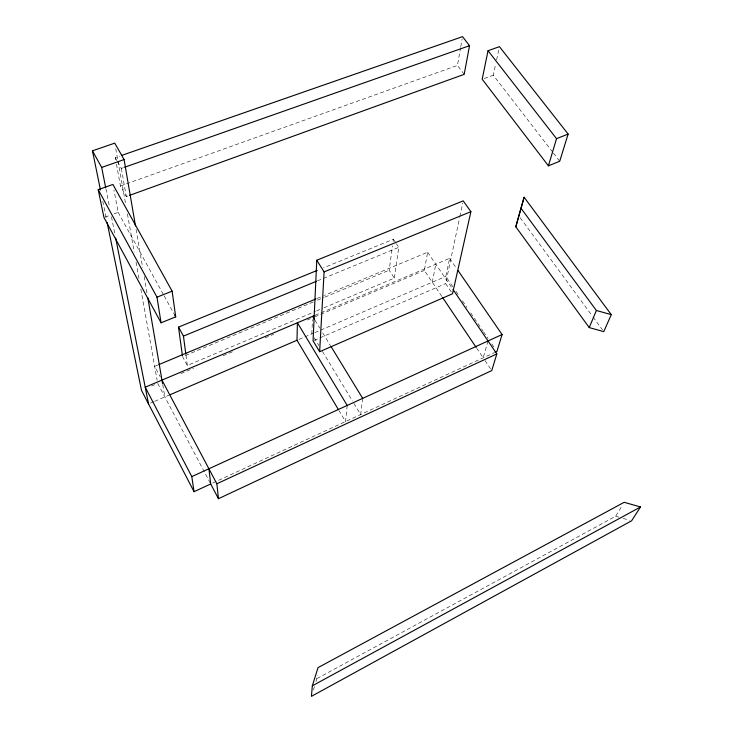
<?xml version="1.0" encoding="UTF-8"?>
<svg xmlns="http://www.w3.org/2000/svg" width="733" height="733" viewBox="0 0 733 733"><rect width="100%" height="100%" fill="white"/><g stroke="black" fill="none" stroke-linecap="round" stroke-linejoin="round"><path stroke-width="0.55" stroke-dasharray="3.67 2.75" d="M311.827 333.909L312.45 319.643M315.996 681.717L317.297 675.295M347.204 405.45L345.555 421.539L339.122 410.773M362.67 398.358L360.663 414.548L353.013 401.913M323.931 307.805L394.327 278.082L389.15 270.202L392.494 245.885M393.099 241.469L393.401 239.251L323.537 267.82M394.327 278.082L398.807 247.333L396.406 243.741M464.191 74.335L457.438 65.42L460.581 47.718M460.782 46.61L462.156 38.867M441.825 296.398L424.343 270.431L427.651 252.225L324.362 295.408M432.278 282.223L435.796 264.192M452.857 286.731L445.829 276.414L449.631 258.337L314.677 315.474M451.271 291.926L445.637 283.625L459.637 217.646M459.875 216.519L462.725 203.105M552.728 152.189L493.282 75.178L495.645 64.211M496.598 59.822L498.962 48.854M488.022 340.964L483.184 357.823L476.816 348.367M313.385 690.074L314.695 685.896M316.986 678.575L615.647 516.279L622.473 505.11M212.781 483.01L493.987 352.811M314.109 340.378L445.637 283.625M150.586 403.077L153.646 401.766M154.663 401.327L169.048 395.16M298.972 339.416L313.77 333.066M314.824 332.617L445.829 276.414M313.257 301.978L182.563 356.705L187.327 365.465L315.52 311.351M316.574 310.902L322.877 308.245M151.63 386.007L154.672 384.715M180.904 373.601L193.549 368.241M223.061 355.734L232.544 351.721M265.209 337.876L273.638 334.303M307.365 320.009L310.526 318.672M314.741 316.885L424.343 270.431M317.471 300.209L323.794 297.561M324.856 297.122L389.15 270.202M157.833 365.025L154.663 366.353L160.399 377.165M316.977 298.496L323.308 295.848M317.517 280.84L398.807 247.333M104.984 217.17L110.06 215.319M114.119 213.834L118.178 212.35L113.954 190.021M484.201 78.504L493.282 75.178M116.483 164.183L120.432 185.99L126.314 196.545L128.467 195.766M120.432 185.99L457.438 65.42M117.5 161.553L121.348 168.398L123.501 167.637M115.695 159.821L115.292 157.641L119.607 156.138M615.647 516.279L618.835 517.186M623.087 518.396L629.464 520.21M553.424 153.096L559.719 161.242M520.201 217.738L592.319 316.024M592.988 316.94L602.425 329.795M449.631 258.337L456.109 267.747M456.054 291.422L458.601 295.17M462.441 300.805L466.912 307.365M470.742 312.991L482.882 330.812M483.523 331.756L487.995 338.316M491.825 343.942L494.381 347.699M427.651 252.225L452.353 288.536M485.017 360.554L490.533 368.736M393.401 239.251L395.802 242.843M314.979 320.257L319.744 328.063M322.731 332.947L330.482 345.637M314.173 337.794L318.882 345.564M322.419 351.391L352.426 400.942M115.292 157.641L116.95 160.573M118.178 212.35L163.651 294.968M164.192 295.958L174.601 314.869M157.723 383.432L210.179 482.965M102.767 201.172L106.661 220.193M105.9 188.729L109.455 206.66M111.453 216.748L115.008 234.688M115.768 148.753L117.775 159.977M117.976 161.104L125.6 203.774M127.414 213.88L134.231 252.051M136.045 262.157L139.05 278.998M140.855 289.104L157.146 380.225M121.348 168.398L126.314 196.545M136.063 229.337L142.633 267.582M144.181 276.588L147.269 294.584M162.726 384.587L164.852 396.956M185.98 355.303L187.327 365.465"/><path stroke-width="1.1" d="M338.536 409.793L296.993 340.268L297.415 322.777L347.204 405.45M316.775 260.224L313.064 340.827L319.643 351.703L452.527 293.768L470.898 211.672L463.192 200.869L316.775 260.224L324.105 271.897L319.643 351.703M312.322 685.822L311.424 696.35L631.589 520.815L640.541 506.961L624.177 502.316L318.03 667.635L312.322 685.822L640.541 506.961M121.77 155.387L462.55 36.65L469.523 45.693L464.191 74.335L129.549 195.372M488.041 50.724L482.186 79.237L548.421 165.823L559.719 161.242L568.13 134.066L499.43 46.665L488.041 50.724L556.53 138.665L548.421 165.823M515.803 226.809L524.104 197.241L611.276 314.64L603.772 331.637L589.231 327.578L515.803 226.809L524.104 197.241M458.052 270.569L502.087 334.523L496.937 351.446L494.977 352.362M452.994 289.471L496.837 353.911L491.761 370.559L218.471 498.697L210.71 483.972L208.905 468.772M589.231 327.578L596.387 310.499L521.016 208.273M107.119 222.438L141.478 390.313L194.043 491.687L210.71 483.972M218.471 498.697L216.858 483.78L496.837 353.911M194.043 491.687L191.799 476.606L502.087 334.523M170.093 394.711L296.993 340.268M314.677 315.474L145.226 387.198L191.799 476.606M158.887 364.585L315.923 298.936M185.834 354.176L183.452 336.117L316.464 281.28M182.407 355.606L178.504 327.11L317.187 270.413M324.105 271.897L470.898 211.672M161.068 322.795L175.7 316.867L172.127 291.157L112.9 184.441L98.204 189.682L103.976 217.545L161.068 322.795L156.981 297.167L98.204 189.682M156.981 297.167L172.127 291.157M556.53 138.665L568.13 134.066M124.583 167.252L469.523 45.693M124.088 159.583L114.76 143.137L92.459 150.806L101.676 167.426L124.088 159.583L135.486 225.956M596.387 310.499L611.276 314.64M442.457 297.341L476.184 347.424M312.597 316.354L314.384 319.276M331.078 346.617L362.67 398.358M174.601 314.869L175.7 316.867M178.504 327.11L183.452 336.117M161.956 380.115L216.858 483.78M92.459 150.806L100.476 189.975M101.676 167.426L105.671 187.611M115.667 238.051L148.552 403.956M147.846 297.955L162.534 383.487"/></g></svg>
